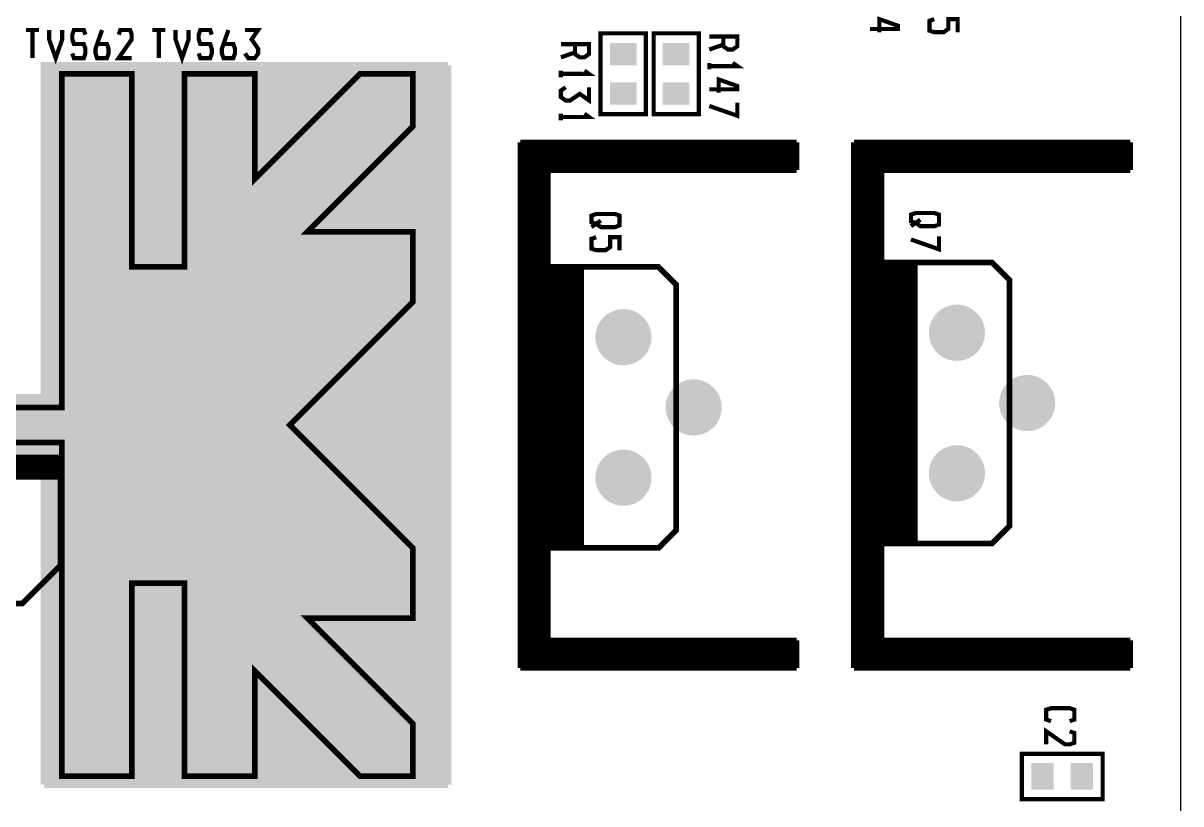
# Model space of a CAD drawing. Extents: x -8 to 204, y 99 to 321.
# Drawn here: x 52.42 to 94.3, y 123.34 to 151.57 of the extents above; entities that cross this region are included whole.
import ezdxf

# ---------------------------------------------------------------- set-up
doc = ezdxf.new("R2010")
doc.units = 0
doc.header["$MEASUREMENT"] = 0
doc.layers.get('0').update_dxf_attribs({"linetype": 'CONTINUOUS'})
for name, color, linetype in [('22-301-0_DRD', 1, 'CONTINUOUS'), ('22-301-0_SMT', 8, 'CONTINUOUS'), ('22-301-0_SST', 255, 'CONTINUOUS')]:
    doc.layers.add(name, color=color, linetype=linetype)

# ---------------------------------------------------------------- blocks, each defined once
blk = doc.blocks.new('ROUND_2')
at = {"const_width": 1.016}
blk.add_lwpolyline([(-0.508, 0, 1), (0.508, 0, 1)], format="xyb", close=True, dxfattribs=at)
blk = doc.blocks.new('RECTANGLE_5')
blk.add_solid([(0.4064, 0.4826), (0.4064, -0.4826), (-0.4064, 0.4826), (-0.4064, -0.4826)])
blk = doc.blocks.new('RECTANGLE_6')
blk.add_solid([(0.4826, 0.4064), (0.4826, -0.4064), (-0.4826, 0.4064), (-0.4826, -0.4064)])

msp = doc.modelspace()

# ---------------------------------------------------------------- linework, layer by layer
at = {"layer": '22-301-0_DRD'}
msp.add_line((94.302, 111.811), (94.302, 232.811), dxfattribs=at)
at = {"layer": '22-301-0_SMT', "const_width": 0.254}
for points in [[(67.787, 150.035), (53.182, 150.035), (53.182, 138.052), (53.055, 138.036), (37.942, 138.036)], [(67.787, 149.969), (53.182, 149.969)], [(53.385, 150.035), (53.385, 124.036)], [(53.613, 150.035), (53.613, 124.036)], [(53.842, 150.035), (53.842, 124.036)], [(54.071, 150.035), (54.071, 124.036)], [(54.299, 150.035), (54.299, 124.036)], [(54.528, 150.035), (54.528, 124.036)], [(54.756, 150.035), (54.756, 124.036)], [(54.985, 150.035), (54.985, 124.036)], [(55.214, 150.035), (55.214, 124.036)], [(55.442, 150.035), (55.442, 124.036)], [(55.671, 150.035), (55.671, 124.036)], [(55.899, 150.035), (55.899, 124.036)], [(56.128, 150.035), (56.128, 124.036)], [(56.357, 150.035), (56.357, 124.036)], [(56.585, 150.035), (56.585, 124.036)], [(56.814, 150.035), (56.814, 124.036)], [(57.042, 150.035), (57.042, 124.036)], [(57.271, 150.035), (57.271, 124.036)], [(57.5, 150.035), (57.5, 124.036)], [(57.728, 150.035), (57.728, 124.036)], [(57.957, 150.035), (57.957, 124.036)], [(58.185, 150.035), (58.185, 124.036)], [(58.414, 150.035), (58.414, 124.036)], [(58.643, 150.035), (58.643, 124.036)], [(58.871, 150.035), (58.871, 124.036)], [(59.1, 150.035), (59.1, 124.036)], [(59.328, 150.035), (59.328, 124.036)], [(59.557, 150.035), (59.557, 124.036)], [(59.786, 150.035), (59.786, 124.036)], [(60.014, 150.035), (60.014, 124.036)], [(60.243, 150.035), (60.243, 124.036)], [(60.471, 150.035), (60.471, 124.036)], [(60.7, 150.035), (60.7, 124.036)], [(60.929, 150.035), (60.929, 124.036)], [(61.157, 150.035), (61.157, 124.036)], [(61.386, 150.035), (61.386, 124.036)], [(61.614, 150.035), (61.614, 124.036)], [(61.843, 150.035), (61.843, 124.036)], [(62.072, 150.035), (62.072, 124.036)], [(62.3, 150.035), (62.3, 124.036)], [(62.529, 150.035), (62.529, 124.036)], [(62.757, 150.035), (62.757, 124.036)], [(62.986, 150.035), (62.986, 124.036)], [(63.215, 150.035), (63.215, 124.036)], [(63.443, 150.035), (63.443, 124.036)], [(63.672, 150.035), (63.672, 124.036)], [(63.9, 150.035), (63.9, 124.036)], [(64.129, 150.035), (64.129, 124.036)], [(64.358, 150.035), (64.358, 124.036)], [(64.586, 150.035), (64.586, 124.036)], [(64.815, 150.035), (64.815, 124.036)], [(65.043, 150.035), (65.043, 124.036)], [(65.272, 150.035), (65.272, 124.036)], [(65.501, 150.035), (65.501, 124.036)], [(65.729, 150.035), (65.729, 124.036)], [(65.958, 150.035), (65.958, 124.036)], [(66.186, 150.035), (66.186, 124.036)], [(66.415, 150.035), (66.415, 124.036)], [(66.644, 150.035), (66.644, 124.036)], [(66.872, 150.035), (66.872, 124.036)], [(67.101, 150.035), (67.101, 124.036)], [(67.329, 150.035), (67.329, 124.036)], [(67.558, 150.035), (67.558, 124.036)], [(67.787, 150.035), (67.787, 124.036)], [(67.787, 149.741), (53.182, 149.741)], [(67.787, 149.512), (53.182, 149.512)], [(67.787, 149.283), (53.182, 149.283)], [(67.787, 149.055), (53.182, 149.055)], [(67.787, 148.826), (53.182, 148.826)], [(67.787, 148.598), (53.182, 148.598)], [(67.787, 148.369), (53.182, 148.369)], [(67.787, 148.14), (53.182, 148.14)], [(67.787, 147.912), (53.182, 147.912)], [(67.787, 147.683), (53.182, 147.683)], [(67.787, 147.455), (53.182, 147.455)], [(67.787, 147.226), (53.182, 147.226)], [(67.787, 146.997), (53.182, 146.997)], [(67.787, 146.769), (53.182, 146.769)], [(67.787, 146.54), (53.182, 146.54)], [(67.787, 146.312), (53.182, 146.312)], [(67.787, 146.083), (53.182, 146.083)], [(67.787, 145.854), (53.182, 145.854)], [(67.787, 145.626), (53.182, 145.626)], [(67.787, 145.397), (53.182, 145.397)], [(67.787, 145.169), (53.182, 145.169)], [(67.787, 144.94), (53.182, 144.94)], [(67.787, 144.711), (53.182, 144.711)], [(67.787, 144.483), (53.182, 144.483)], [(67.787, 144.254), (53.182, 144.254)], [(67.787, 144.026), (53.182, 144.026)], [(67.787, 143.797), (53.182, 143.797)], [(67.787, 143.568), (53.182, 143.568)], [(67.787, 143.34), (53.182, 143.34)], [(67.787, 143.111), (53.182, 143.111)], [(67.787, 142.883), (53.182, 142.883)], [(67.787, 142.654), (53.182, 142.654)], [(67.787, 142.425), (53.182, 142.425)], [(67.787, 142.197), (53.182, 142.197)], [(67.787, 141.968), (53.182, 141.968)], [(67.787, 141.74), (53.182, 141.74)], [(67.787, 141.511), (53.182, 141.511)], [(67.787, 141.282), (53.182, 141.282)], [(67.787, 141.054), (53.182, 141.054)], [(67.787, 140.825), (53.182, 140.825)], [(67.787, 140.597), (53.182, 140.597)], [(67.787, 140.368), (53.182, 140.368)], [(67.787, 140.139), (53.182, 140.139)], [(67.787, 139.911), (53.182, 139.911)], [(67.787, 139.682), (53.182, 139.682)], [(67.787, 139.454), (53.182, 139.454)], [(67.787, 139.225), (53.182, 139.225)], [(67.787, 138.996), (53.182, 138.996)], [(67.787, 138.768), (53.182, 138.768)], [(67.787, 138.539), (53.182, 138.539)], [(67.787, 138.311), (53.182, 138.311)], [(67.787, 138.082), (53.182, 138.082)], [(67.787, 137.853), (23.337, 137.853)], [(52.47, 138.036), (52.47, 136.035)], [(52.699, 138.036), (52.699, 136.035)], [(52.928, 138.036), (52.928, 136.035)], [(53.156, 138.049), (53.156, 136.035)], [(67.787, 137.625), (23.337, 137.625)], [(67.787, 137.396), (23.337, 137.396)], [(67.787, 137.168), (23.337, 137.168)], [(67.787, 136.939), (23.337, 136.939)], [(67.787, 136.71), (23.337, 136.71)], [(67.787, 136.482), (23.337, 136.482)], [(67.787, 136.253), (23.337, 136.253)], [(67.787, 136.025), (23.337, 136.025)], [(53.182, 136.035), (37.942, 136.035)], [(53.182, 136.035), (53.182, 124.036)], [(67.787, 135.796), (53.182, 135.796)], [(67.787, 135.567), (53.182, 135.567)], [(67.787, 135.339), (53.182, 135.339)], [(67.787, 135.11), (53.182, 135.11)], [(67.787, 134.882), (53.182, 134.882)], [(67.787, 134.653), (53.182, 134.653)], [(67.787, 134.424), (53.182, 134.424)], [(67.787, 134.196), (53.182, 134.196)], [(67.787, 133.967), (53.182, 133.967)], [(67.787, 133.739), (53.182, 133.739)], [(67.787, 133.51), (53.182, 133.51)], [(67.787, 133.281), (53.182, 133.281)], [(67.787, 133.053), (53.182, 133.053)], [(67.787, 132.824), (53.182, 132.824)], [(67.787, 132.596), (53.182, 132.596)], [(67.787, 132.367), (53.182, 132.367)], [(67.787, 132.138), (53.182, 132.138)], [(67.787, 131.91), (53.182, 131.91)], [(67.787, 131.681), (53.182, 131.681)], [(67.787, 131.453), (53.182, 131.453)], [(67.787, 131.224), (53.182, 131.224)], [(67.787, 130.995), (53.182, 130.995)], [(67.787, 130.767), (53.182, 130.767)], [(67.787, 130.538), (53.182, 130.538)], [(67.787, 130.31), (53.182, 130.31)], [(67.787, 130.081), (53.182, 130.081)], [(67.787, 129.852), (53.182, 129.852)], [(67.787, 129.624), (53.182, 129.624)], [(67.787, 129.395), (53.182, 129.395)], [(67.787, 129.167), (53.182, 129.167)], [(67.787, 128.938), (53.182, 128.938)], [(67.787, 128.709), (53.182, 128.709)], [(67.787, 128.481), (53.182, 128.481)], [(67.787, 128.252), (53.182, 128.252)], [(67.787, 128.024), (53.182, 128.024)], [(67.787, 127.795), (53.182, 127.795)], [(67.787, 127.566), (53.182, 127.566)], [(67.787, 127.338), (53.182, 127.338)], [(67.787, 127.109), (53.182, 127.109)], [(67.787, 126.881), (53.182, 126.881)], [(67.787, 126.652), (53.182, 126.652)], [(67.787, 126.423), (53.182, 126.423)], [(67.787, 126.195), (53.182, 126.195)], [(67.787, 125.966), (53.182, 125.966)], [(67.787, 125.738), (53.182, 125.738)], [(67.787, 125.509), (53.182, 125.509)], [(67.787, 125.28), (53.182, 125.28)], [(67.787, 125.052), (53.182, 125.052)], [(67.787, 124.823), (53.182, 124.823)], [(67.787, 124.595), (53.182, 124.595)], [(67.787, 124.366), (53.182, 124.366)], [(67.787, 124.137), (53.182, 124.137)], [(67.787, 124.036), (53.182, 124.036)]]:
    msp.add_lwpolyline(points, dxfattribs=at)
at = {"layer": '22-301-0_SST'}
for points, const_width in [([(83.392, 151.237), (83.392, 151.712), (84.068, 151.473), (84.068, 151.356), (83.052, 151.356)], 0.152), ([(85.381, 151.712), (85.211, 151.651), (85.211, 151.295), (85.381, 151.237), (85.719, 151.237), (85.889, 151.356), (85.889, 151.712), (86.227, 151.712), (86.227, 151.237)], 0.152), ([(52.996, 151.318), (52.524, 151.318)], 0.152), ([(52.76, 150.302), (52.76, 151.318)], 0.152), ([(53.834, 151.318), (53.834, 150.98), (53.598, 150.302), (53.362, 150.98), (53.362, 151.318)], 0.152), ([(54.673, 151.15), (54.614, 151.318), (54.259, 151.318), (54.2, 151.15), (54.2, 150.98), (54.259, 150.81), (54.614, 150.81), (54.673, 150.642), (54.673, 150.472), (54.614, 150.302), (54.259, 150.302), (54.2, 150.472)], 0.152), ([(55.097, 150.81), (55.452, 150.81), (55.511, 150.642), (55.511, 150.472), (55.452, 150.302), (55.097, 150.302), (55.038, 150.472), (55.038, 150.642), (55.275, 151.318)], 0.152), ([(56.349, 150.302), (55.877, 150.302), (56.349, 150.98), (56.349, 151.15), (56.291, 151.318), (55.935, 151.318), (55.877, 151.15)], 0.152), ([(57.568, 151.318), (57.096, 151.318)], 0.152), ([(57.332, 150.302), (57.332, 151.318)], 0.152), ([(58.406, 151.318), (58.406, 150.98), (58.17, 150.302), (57.934, 150.98), (57.934, 151.318)], 0.152), ([(59.245, 151.15), (59.186, 151.318), (58.831, 151.318), (58.772, 151.15), (58.772, 150.98), (58.831, 150.81), (59.186, 150.81), (59.245, 150.642), (59.245, 150.472), (59.186, 150.302), (58.831, 150.302), (58.772, 150.472)], 0.152), ([(59.669, 150.81), (60.024, 150.81), (60.083, 150.642), (60.083, 150.472), (60.024, 150.302), (59.669, 150.302), (59.61, 150.472), (59.61, 150.642), (59.847, 151.318)], 0.152), ([(60.449, 150.472), (60.565, 150.302), (60.804, 150.302), (60.921, 150.472), (60.921, 150.642), (60.685, 150.98), (60.921, 151.318), (60.449, 151.318)], 0.152), ([(73.311, 151.196), (73.311, 148.275), (74.949, 148.275), (74.949, 151.196), (73.311, 151.196)], 0.152), ([(76.867, 148.275), (76.867, 151.196), (75.229, 151.196), (75.229, 148.275), (76.867, 148.275)], 0.152), ([(72.384, 150.805), (72.384, 150.449), (72.554, 150.33), (72.724, 150.33), (72.892, 150.449), (72.892, 150.805), (71.876, 150.805)], 0.152), ([(77.751, 151.087), (77.751, 150.731), (77.919, 150.612), (78.089, 150.612), (78.259, 150.731), (78.259, 151.087), (77.243, 151.087)], 0.152), ([(77.751, 150.79), (77.243, 150.612)], 0.152), ([(72.384, 150.508), (71.876, 150.33)], 0.152), ([(77.243, 149.893), (77.243, 150.129)], 0.152), ([(77.243, 150.012), (78.259, 150.012), (78.089, 150.129)], 0.152), ([(37.307, 136.401), (53.817, 136.401), (53.817, 124.336), (56.357, 124.336), (56.357, 131.321), (58.262, 131.321), (58.262, 124.336), (60.802, 124.336), (60.802, 128.146), (64.612, 124.336), (66.517, 124.336), (66.517, 126.241), (62.707, 130.051), (66.517, 130.051), (66.517, 132.591), (62.072, 137.036), (66.517, 141.481), (66.517, 144.021), (62.707, 144.021), (66.517, 147.831), (66.517, 149.736), (64.612, 149.736), (60.802, 145.926), (60.802, 149.736), (58.262, 149.736), (58.262, 142.751), (56.357, 142.751), (56.357, 149.736), (53.817, 149.736), (53.817, 137.671), (37.307, 137.671)], 0.203), ([(71.876, 149.611), (71.876, 149.847)], 0.152), ([(71.876, 149.73), (72.892, 149.73), (72.724, 149.847)], 0.152), ([(77.581, 149.055), (77.581, 149.53), (78.259, 149.291), (78.259, 149.174), (77.243, 149.174)], 0.152), ([(72.046, 149.248), (71.876, 149.128), (71.876, 148.892), (72.046, 148.773), (72.216, 148.773), (72.554, 149.009), (72.892, 148.773), (72.892, 149.248)], 0.152), ([(77.243, 148.572), (78.259, 148.217), (78.259, 148.692)], 0.152), ([(71.876, 148.054), (71.876, 148.29)], 0.152), ([(71.876, 148.171), (72.892, 148.171), (72.724, 148.29)], 0.152), ([(70.408, 147.251), (70.408, 128.252)], 0.201), ([(80.405, 147.251), (70.408, 147.251)], 0.201), ([(80.405, 147.119), (70.408, 147.119)], 0.201), ([(80.405, 146.939), (70.408, 146.939)], 0.201), ([(70.576, 147.251), (70.576, 128.252)], 0.201), ([(70.756, 147.251), (70.756, 128.252)], 0.201), ([(70.934, 147.251), (70.934, 128.252)], 0.201), ([(71.114, 147.251), (71.114, 128.252)], 0.201), ([(71.294, 147.251), (71.294, 128.252)], 0.201), ([(71.475, 147.251), (71.475, 146.251)], 0.201), ([(71.655, 147.251), (71.655, 146.251)], 0.201), ([(71.833, 147.251), (71.833, 146.251)], 0.201), ([(72.013, 147.251), (72.013, 146.251)], 0.201), ([(72.194, 147.251), (72.194, 146.251)], 0.201), ([(72.374, 147.251), (72.374, 146.251)], 0.201), ([(72.554, 147.251), (72.554, 146.251)], 0.201), ([(72.732, 147.251), (72.732, 146.251)], 0.201), ([(72.912, 147.251), (72.912, 146.251)], 0.201), ([(73.093, 147.251), (73.093, 146.251)], 0.201), ([(73.273, 147.251), (73.273, 146.251)], 0.201), ([(73.453, 147.251), (73.453, 146.251)], 0.201), ([(73.631, 147.251), (73.631, 146.251)], 0.201), ([(73.812, 147.251), (73.812, 146.251)], 0.201), ([(73.992, 147.251), (73.992, 146.251)], 0.201), ([(74.172, 147.251), (74.172, 146.251)], 0.201), ([(74.35, 147.251), (74.35, 146.251)], 0.201), ([(74.53, 147.251), (74.53, 146.251)], 0.201), ([(74.711, 147.251), (74.711, 146.251)], 0.201), ([(74.891, 147.251), (74.891, 146.251)], 0.201), ([(75.071, 147.251), (75.071, 146.251)], 0.201), ([(75.249, 147.251), (75.249, 146.251)], 0.201), ([(75.43, 147.251), (75.43, 146.251)], 0.201), ([(75.61, 147.251), (75.61, 146.251)], 0.201), ([(75.79, 147.251), (75.79, 146.251)], 0.201), ([(75.971, 147.251), (75.971, 146.251)], 0.201), ([(76.148, 147.251), (76.148, 146.251)], 0.201), ([(76.329, 147.251), (76.329, 146.251)], 0.201), ([(76.509, 147.251), (76.509, 146.251)], 0.201), ([(76.689, 147.251), (76.689, 146.251)], 0.201), ([(76.87, 147.251), (76.87, 146.251)], 0.201), ([(77.048, 147.251), (77.048, 146.251)], 0.201), ([(77.228, 147.251), (77.228, 146.251)], 0.201), ([(77.408, 147.251), (77.408, 146.251)], 0.201), ([(77.589, 147.251), (77.589, 146.251)], 0.201), ([(77.769, 147.251), (77.769, 146.251)], 0.201), ([(77.947, 147.251), (77.947, 146.251)], 0.201), ([(78.127, 147.251), (78.127, 146.251)], 0.201), ([(78.307, 147.251), (78.307, 146.251)], 0.201), ([(78.488, 147.251), (78.488, 146.251)], 0.201), ([(78.666, 147.251), (78.666, 146.251)], 0.201), ([(78.846, 147.251), (78.846, 146.251)], 0.201), ([(79.026, 147.251), (79.026, 146.251)], 0.201), ([(79.207, 147.251), (79.207, 146.251)], 0.201), ([(79.387, 147.251), (79.387, 146.251)], 0.201), ([(79.565, 147.251), (79.565, 146.251)], 0.201), ([(79.745, 147.251), (79.745, 146.251)], 0.201), ([(79.925, 147.251), (79.925, 146.251)], 0.201), ([(80.106, 147.251), (80.106, 146.251)], 0.201), ([(80.286, 147.251), (80.286, 146.251)], 0.201), ([(80.405, 147.251), (80.405, 146.251)], 0.201), ([(82.473, 147.251), (82.473, 128.252)], 0.201), ([(92.47, 147.251), (82.473, 147.251)], 0.201), ([(92.47, 147.119), (82.473, 147.119)], 0.201), ([(92.47, 146.939), (82.473, 146.939)], 0.201), ([(82.641, 147.251), (82.641, 128.252)], 0.201), ([(82.821, 147.251), (82.821, 128.252)], 0.201), ([(82.999, 147.251), (82.999, 128.252)], 0.201), ([(83.179, 147.251), (83.179, 128.252)], 0.201), ([(83.359, 147.251), (83.359, 128.252)], 0.201), ([(83.54, 147.251), (83.54, 146.251)], 0.201), ([(83.72, 147.251), (83.72, 146.251)], 0.201), ([(83.898, 147.251), (83.898, 146.251)], 0.201), ([(84.078, 147.251), (84.078, 146.251)], 0.201), ([(84.259, 147.251), (84.259, 146.251)], 0.201), ([(84.439, 147.251), (84.439, 146.251)], 0.201), ([(84.619, 147.251), (84.619, 146.251)], 0.201), ([(84.797, 147.251), (84.797, 146.251)], 0.201), ([(84.977, 147.251), (84.977, 146.251)], 0.201), ([(85.158, 147.251), (85.158, 146.251)], 0.201), ([(85.338, 147.251), (85.338, 146.251)], 0.201), ([(85.518, 147.251), (85.518, 146.251)], 0.201), ([(85.696, 147.251), (85.696, 146.251)], 0.201), ([(85.877, 147.251), (85.877, 146.251)], 0.201), ([(86.057, 147.251), (86.057, 146.251)], 0.201), ([(86.237, 147.251), (86.237, 146.251)], 0.201), ([(86.415, 147.251), (86.415, 146.251)], 0.201), ([(86.595, 147.251), (86.595, 146.251)], 0.201), ([(86.776, 147.251), (86.776, 146.251)], 0.201), ([(86.956, 147.251), (86.956, 146.251)], 0.201), ([(87.136, 147.251), (87.136, 146.251)], 0.201), ([(87.314, 147.251), (87.314, 146.251)], 0.201), ([(87.495, 147.251), (87.495, 146.251)], 0.201), ([(87.675, 147.251), (87.675, 146.251)], 0.201), ([(87.855, 147.251), (87.855, 146.251)], 0.201), ([(88.036, 147.251), (88.036, 146.251)], 0.201), ([(88.213, 147.251), (88.213, 146.251)], 0.201), ([(88.394, 147.251), (88.394, 146.251)], 0.201), ([(88.574, 147.251), (88.574, 146.251)], 0.201), ([(88.754, 147.251), (88.754, 146.251)], 0.201), ([(88.935, 147.251), (88.935, 146.251)], 0.201), ([(89.113, 147.251), (89.113, 146.251)], 0.201), ([(89.293, 147.251), (89.293, 146.251)], 0.201), ([(89.473, 147.251), (89.473, 146.251)], 0.201), ([(89.654, 147.251), (89.654, 146.251)], 0.201), ([(89.834, 147.251), (89.834, 146.251)], 0.201), ([(90.012, 147.251), (90.012, 146.251)], 0.201), ([(90.192, 147.251), (90.192, 146.251)], 0.201), ([(90.372, 147.251), (90.372, 146.251)], 0.201), ([(90.553, 147.251), (90.553, 146.251)], 0.201), ([(90.731, 147.251), (90.731, 146.251)], 0.201), ([(90.911, 147.251), (90.911, 146.251)], 0.201), ([(91.091, 147.251), (91.091, 146.251)], 0.201), ([(91.272, 147.251), (91.272, 146.251)], 0.201), ([(91.452, 147.251), (91.452, 146.251)], 0.201), ([(91.63, 147.251), (91.63, 146.251)], 0.201), ([(91.81, 147.251), (91.81, 146.251)], 0.201), ([(91.99, 147.251), (91.99, 146.251)], 0.201), ([(92.171, 147.251), (92.171, 146.251)], 0.201), ([(92.351, 147.251), (92.351, 146.251)], 0.201), ([(92.47, 147.251), (92.47, 146.251)], 0.201), ([(80.405, 146.761), (70.408, 146.761)], 0.201), ([(80.405, 146.581), (70.408, 146.581)], 0.201), ([(92.47, 146.761), (82.473, 146.761)], 0.201), ([(92.47, 146.581), (82.473, 146.581)], 0.201), ([(80.405, 146.4), (70.408, 146.4)], 0.201), ([(71.406, 146.22), (70.408, 146.22)], 0.201), ([(71.406, 146.251), (71.406, 129.25)], 0.201), ([(80.405, 146.251), (71.406, 146.251)], 0.201), ([(92.47, 146.4), (82.473, 146.4)], 0.201), ([(83.471, 146.22), (82.473, 146.22)], 0.201), ([(83.471, 146.251), (83.471, 129.25)], 0.201), ([(92.47, 146.251), (83.471, 146.251)], 0.201), ([(71.406, 146.04), (70.408, 146.04)], 0.201), ([(71.406, 145.862), (70.408, 145.862)], 0.201), ([(71.406, 145.682), (70.408, 145.682)], 0.201), ([(83.471, 146.04), (82.473, 146.04)], 0.201), ([(83.471, 145.862), (82.473, 145.862)], 0.201), ([(83.471, 145.682), (82.473, 145.682)], 0.201), ([(71.406, 145.501), (70.408, 145.501)], 0.201), ([(71.406, 145.321), (70.408, 145.321)], 0.201), ([(83.471, 145.501), (82.473, 145.501)], 0.201), ([(83.471, 145.321), (82.473, 145.321)], 0.201), ([(71.406, 145.141), (70.408, 145.141)], 0.201), ([(71.406, 144.963), (70.408, 144.963)], 0.201), ([(83.471, 145.141), (82.473, 145.141)], 0.201), ([(83.471, 144.963), (82.473, 144.963)], 0.201), ([(71.406, 144.783), (70.408, 144.783)], 0.201), ([(71.406, 144.602), (70.408, 144.602)], 0.201), ([(71.406, 144.422), (70.408, 144.422)], 0.201), ([(73.151, 144.666), (72.981, 144.607), (72.981, 144.371), (73.151, 144.31), (73.321, 144.193), (73.829, 144.193), (73.997, 144.252), (73.997, 144.607), (73.829, 144.666), (73.151, 144.666)], 0.152), ([(73.321, 144.429), (72.981, 144.193)], 0.152), ([(83.471, 144.783), (82.473, 144.783)], 0.201), ([(83.471, 144.602), (82.473, 144.602)], 0.201), ([(83.471, 144.422), (82.473, 144.422)], 0.201), ([(84.708, 144.701), (84.538, 144.64), (84.538, 144.404), (84.708, 144.346), (84.878, 144.226), (85.386, 144.226), (85.554, 144.285), (85.554, 144.64), (85.386, 144.701), (84.708, 144.701)], 0.152), ([(84.878, 144.462), (84.538, 144.226)], 0.152), ([(71.406, 144.244), (70.408, 144.244)], 0.201), ([(71.406, 144.064), (70.408, 144.064)], 0.201), ([(83.471, 144.244), (82.473, 144.244)], 0.201), ([(83.471, 144.064), (82.473, 144.064)], 0.201), ([(71.406, 143.883), (70.408, 143.883)], 0.201), ([(71.406, 143.703), (70.408, 143.703)], 0.201), ([(73.151, 143.827), (72.981, 143.769), (72.981, 143.413), (73.151, 143.355), (73.489, 143.355), (73.659, 143.472), (73.659, 143.827), (73.997, 143.827), (73.997, 143.355)], 0.152), ([(83.471, 143.883), (82.473, 143.883)], 0.201), ([(83.471, 143.703), (82.473, 143.703)], 0.201), ([(84.538, 143.744), (85.554, 143.388), (85.554, 143.863)], 0.152), ([(71.406, 143.523), (70.408, 143.523)], 0.201), ([(71.406, 143.345), (70.408, 143.345)], 0.201), ([(71.406, 143.165), (70.408, 143.165)], 0.201), ([(83.471, 143.523), (82.473, 143.523)], 0.201), ([(83.471, 143.345), (82.473, 143.345)], 0.201), ([(83.471, 143.165), (82.473, 143.165)], 0.201), ([(71.406, 142.984), (70.408, 142.984)], 0.201), ([(71.406, 142.804), (70.408, 142.804)], 0.201), ([(71.597, 142.751), (75.407, 142.751), (76.042, 142.116), (76.042, 133.226), (75.407, 132.591), (71.597, 132.591), (71.597, 142.751)], 0.203), ([(72.613, 142.751), (71.597, 142.751), (71.597, 132.591)], 0.203), ([(71.79, 142.751), (71.79, 132.591)], 0.203), ([(71.973, 142.751), (71.973, 132.591)], 0.203), ([(72.155, 142.751), (72.155, 132.591)], 0.203), ([(72.338, 142.751), (72.338, 132.591)], 0.203), ([(72.521, 142.751), (72.521, 132.591)], 0.203), ([(72.613, 142.751), (72.613, 132.591)], 0.203), ([(72.613, 142.751), (72.613, 132.591)], 0.203), ([(83.471, 142.984), (82.473, 142.984)], 0.201), ([(83.471, 142.804), (82.473, 142.804)], 0.201), ([(83.662, 142.911), (87.472, 142.911), (88.107, 142.276), (88.107, 133.386), (87.472, 132.751), (83.662, 132.751), (83.662, 142.911)], 0.203), ([(84.678, 142.911), (83.662, 142.911), (83.662, 132.751)], 0.203), ([(84.678, 142.819), (83.662, 142.819)], 0.203), ([(83.855, 142.911), (83.855, 132.751)], 0.203), ([(84.038, 142.911), (84.038, 132.751)], 0.203), ([(84.22, 142.911), (84.22, 132.751)], 0.203), ([(84.403, 142.911), (84.403, 132.751)], 0.203), ([(84.586, 142.911), (84.586, 132.751)], 0.203), ([(84.678, 142.911), (84.678, 132.751)], 0.203), ([(84.678, 142.911), (84.678, 132.751)], 0.203), ([(71.406, 142.624), (70.408, 142.624)], 0.201), ([(71.406, 142.446), (70.408, 142.446)], 0.201), ([(72.613, 142.659), (71.597, 142.659)], 0.203), ([(72.613, 142.476), (71.597, 142.476)], 0.203), ([(72.613, 142.293), (71.597, 142.293)], 0.203), ([(83.471, 142.624), (82.473, 142.624)], 0.201), ([(83.471, 142.446), (82.473, 142.446)], 0.201), ([(84.678, 142.636), (83.662, 142.636)], 0.203), ([(84.678, 142.453), (83.662, 142.453)], 0.203), ([(71.406, 142.265), (70.408, 142.265)], 0.201), ([(71.406, 142.085), (70.408, 142.085)], 0.201), ([(71.406, 141.905), (70.408, 141.905)], 0.201), ([(72.613, 142.11), (71.597, 142.11)], 0.203), ([(72.613, 141.928), (71.597, 141.928)], 0.203), ([(83.471, 142.265), (82.473, 142.265)], 0.201), ([(83.471, 142.085), (82.473, 142.085)], 0.201), ([(83.471, 141.905), (82.473, 141.905)], 0.201), ([(84.678, 142.27), (83.662, 142.27)], 0.203), ([(84.678, 142.088), (83.662, 142.088)], 0.203), ([(84.678, 141.905), (83.662, 141.905)], 0.203), ([(71.406, 141.724), (70.408, 141.724)], 0.201), ([(71.406, 141.547), (70.408, 141.547)], 0.201), ([(72.613, 141.745), (71.597, 141.745)], 0.203), ([(72.613, 141.562), (71.597, 141.562)], 0.203), ([(83.471, 141.724), (82.473, 141.724)], 0.201), ([(83.471, 141.547), (82.473, 141.547)], 0.201), ([(84.678, 141.722), (83.662, 141.722)], 0.203), ([(84.678, 141.539), (83.662, 141.539)], 0.203), ([(71.406, 141.366), (70.408, 141.366)], 0.201), ([(71.406, 141.186), (70.408, 141.186)], 0.201), ([(72.613, 141.379), (71.597, 141.379)], 0.203), ([(72.613, 141.196), (71.597, 141.196)], 0.203), ([(83.471, 141.366), (82.473, 141.366)], 0.201), ([(83.471, 141.186), (82.473, 141.186)], 0.201), ([(84.678, 141.356), (83.662, 141.356)], 0.203), ([(84.678, 141.173), (83.662, 141.173)], 0.203), ([(71.406, 141.006), (70.408, 141.006)], 0.201), ([(71.406, 140.825), (70.408, 140.825)], 0.201), ([(71.406, 140.647), (70.408, 140.647)], 0.201), ([(72.613, 141.013), (71.597, 141.013)], 0.203), ([(72.613, 140.83), (71.597, 140.83)], 0.203), ([(72.613, 140.647), (71.597, 140.647)], 0.203), ([(83.471, 141.006), (82.473, 141.006)], 0.201), ([(83.471, 140.825), (82.473, 140.825)], 0.201), ([(83.471, 140.647), (82.473, 140.647)], 0.201), ([(84.678, 140.99), (83.662, 140.99)], 0.203), ([(84.678, 140.807), (83.662, 140.807)], 0.203), ([(84.678, 140.625), (83.662, 140.625)], 0.203), ([(71.406, 140.467), (70.408, 140.467)], 0.201), ([(71.406, 140.287), (70.408, 140.287)], 0.201), ([(72.613, 140.465), (71.597, 140.465)], 0.203), ([(72.613, 140.282), (71.597, 140.282)], 0.203), ([(83.471, 140.467), (82.473, 140.467)], 0.201), ([(83.471, 140.287), (82.473, 140.287)], 0.201), ([(84.678, 140.442), (83.662, 140.442)], 0.203), ([(84.678, 140.259), (83.662, 140.259)], 0.203), ([(71.406, 140.106), (70.408, 140.106)], 0.201), ([(71.406, 139.929), (70.408, 139.929)], 0.201), ([(72.613, 140.099), (71.597, 140.099)], 0.203), ([(72.613, 139.916), (71.597, 139.916)], 0.203), ([(83.471, 140.106), (82.473, 140.106)], 0.201), ([(83.471, 139.929), (82.473, 139.929)], 0.201), ([(84.678, 140.076), (83.662, 140.076)], 0.203), ([(84.678, 139.893), (83.662, 139.893)], 0.203), ([(71.406, 139.748), (70.408, 139.748)], 0.201), ([(71.406, 139.568), (70.408, 139.568)], 0.201), ([(71.406, 139.388), (70.408, 139.388)], 0.201), ([(72.613, 139.733), (71.597, 139.733)], 0.203), ([(72.613, 139.55), (71.597, 139.55)], 0.203), ([(72.613, 139.367), (71.597, 139.367)], 0.203), ([(83.471, 139.748), (82.473, 139.748)], 0.201), ([(83.471, 139.568), (82.473, 139.568)], 0.201), ([(83.471, 139.388), (82.473, 139.388)], 0.201), ([(84.678, 139.71), (83.662, 139.71)], 0.203), ([(84.678, 139.527), (83.662, 139.527)], 0.203), ([(71.406, 139.207), (70.408, 139.207)], 0.201), ([(71.406, 139.029), (70.408, 139.029)], 0.201), ([(72.613, 139.184), (71.597, 139.184)], 0.203), ([(72.613, 139.001), (71.597, 139.001)], 0.203), ([(83.471, 139.207), (82.473, 139.207)], 0.201), ([(83.471, 139.029), (82.473, 139.029)], 0.201), ([(84.678, 139.344), (83.662, 139.344)], 0.203), ([(84.678, 139.161), (83.662, 139.161)], 0.203), ([(84.678, 138.979), (83.662, 138.979)], 0.203), ([(71.406, 138.849), (70.408, 138.849)], 0.201), ([(71.406, 138.669), (70.408, 138.669)], 0.201), ([(72.613, 138.819), (71.597, 138.819)], 0.203), ([(72.613, 138.636), (71.597, 138.636)], 0.203), ([(83.471, 138.849), (82.473, 138.849)], 0.201), ([(83.471, 138.669), (82.473, 138.669)], 0.201), ([(84.678, 138.796), (83.662, 138.796)], 0.203), ([(84.678, 138.613), (83.662, 138.613)], 0.203), ([(71.406, 138.488), (70.408, 138.488)], 0.201), ([(71.406, 138.308), (70.408, 138.308)], 0.201), ([(71.406, 138.13), (70.408, 138.13)], 0.201), ([(72.613, 138.453), (71.597, 138.453)], 0.203), ([(72.613, 138.27), (71.597, 138.27)], 0.203), ([(83.471, 138.488), (82.473, 138.488)], 0.201), ([(83.471, 138.308), (82.473, 138.308)], 0.201), ([(83.471, 138.13), (82.473, 138.13)], 0.201), ([(84.678, 138.43), (83.662, 138.43)], 0.203), ([(84.678, 138.247), (83.662, 138.247)], 0.203), ([(71.406, 137.95), (70.408, 137.95)], 0.201), ([(71.406, 137.77), (70.408, 137.77)], 0.201), ([(72.613, 138.087), (71.597, 138.087)], 0.203), ([(72.613, 137.904), (71.597, 137.904)], 0.203), ([(72.613, 137.721), (71.597, 137.721)], 0.203), ([(83.471, 137.95), (82.473, 137.95)], 0.201), ([(83.471, 137.77), (82.473, 137.77)], 0.201), ([(84.678, 138.064), (83.662, 138.064)], 0.203), ([(84.678, 137.881), (83.662, 137.881)], 0.203), ([(84.678, 137.698), (83.662, 137.698)], 0.203), ([(71.406, 137.589), (70.408, 137.589)], 0.201), ([(71.406, 137.409), (70.408, 137.409)], 0.201), ([(72.613, 137.538), (71.597, 137.538)], 0.203), ([(72.613, 137.356), (71.597, 137.356)], 0.203), ([(83.471, 137.589), (82.473, 137.589)], 0.201), ([(83.471, 137.409), (82.473, 137.409)], 0.201), ([(84.678, 137.516), (83.662, 137.516)], 0.203), ([(84.678, 137.333), (83.662, 137.333)], 0.203), ([(71.406, 137.231), (70.408, 137.231)], 0.201), ([(71.406, 137.051), (70.408, 137.051)], 0.201), ([(71.406, 136.87), (70.408, 136.87)], 0.201), ([(72.613, 137.173), (71.597, 137.173)], 0.203), ([(72.613, 136.99), (71.597, 136.99)], 0.203), ([(83.471, 137.231), (82.473, 137.231)], 0.201), ([(83.471, 137.051), (82.473, 137.051)], 0.201), ([(83.471, 136.87), (82.473, 136.87)], 0.201), ([(84.678, 137.15), (83.662, 137.15)], 0.203), ([(84.678, 136.967), (83.662, 136.967)], 0.203), ([(71.406, 136.69), (70.408, 136.69)], 0.201), ([(71.406, 136.51), (70.408, 136.51)], 0.201), ([(72.613, 136.807), (71.597, 136.807)], 0.203), ([(72.613, 136.624), (71.597, 136.624)], 0.203), ([(72.613, 136.441), (71.597, 136.441)], 0.203), ([(83.471, 136.69), (82.473, 136.69)], 0.201), ([(83.471, 136.51), (82.473, 136.51)], 0.201), ([(84.678, 136.784), (83.662, 136.784)], 0.203), ([(84.678, 136.601), (83.662, 136.601)], 0.203), ([(71.406, 136.332), (70.408, 136.332)], 0.201), ([(71.406, 136.152), (70.408, 136.152)], 0.201), ([(72.613, 136.258), (71.597, 136.258)], 0.203), ([(72.613, 136.075), (71.597, 136.075)], 0.203), ([(83.471, 136.332), (82.473, 136.332)], 0.201), ([(83.471, 136.152), (82.473, 136.152)], 0.201), ([(84.678, 136.418), (83.662, 136.418)], 0.203), ([(84.678, 136.235), (83.662, 136.235)], 0.203), ([(84.678, 136.053), (83.662, 136.053)], 0.203), ([(52.674, 135.867), (53.766, 135.867), (53.766, 131.956), (52.394, 130.584), (38.729, 130.584), (37.357, 131.956), (37.357, 135.867), (52.674, 135.867)], 0.203), ([(53.766, 135.867), (53.766, 135.156), (37.357, 135.156)], 0.203), ([(53.74, 135.867), (37.357, 135.842)], 0.203), ([(53.766, 135.715), (37.357, 135.715)], 0.203), ([(52.364, 135.865), (52.364, 135.156)], 0.203), ([(52.547, 135.865), (52.547, 135.156)], 0.203), ([(52.73, 135.865), (52.73, 135.156)], 0.203), ([(52.912, 135.865), (52.912, 135.156)], 0.203), ([(53.095, 135.865), (53.095, 135.156)], 0.203), ([(53.278, 135.867), (53.278, 135.156)], 0.203), ([(53.461, 135.867), (53.461, 135.156)], 0.203), ([(53.644, 135.867), (53.644, 135.156)], 0.203), ([(53.766, 135.867), (53.74, 135.867)], 0.203), ([(71.406, 135.971), (70.408, 135.971)], 0.201), ([(71.406, 135.791), (70.408, 135.791)], 0.201), ([(71.406, 135.613), (70.408, 135.613)], 0.201), ([(72.613, 135.893), (71.597, 135.893)], 0.203), ([(72.613, 135.71), (71.597, 135.71)], 0.203), ([(83.471, 135.971), (82.473, 135.971)], 0.201), ([(83.471, 135.791), (82.473, 135.791)], 0.201), ([(83.471, 135.613), (82.473, 135.613)], 0.201), ([(84.678, 135.87), (83.662, 135.87)], 0.203), ([(84.678, 135.687), (83.662, 135.687)], 0.203), ([(53.766, 135.532), (37.357, 135.532)], 0.203), ([(53.766, 135.349), (37.357, 135.349)], 0.203), ([(71.406, 135.433), (70.408, 135.433)], 0.201), ([(71.406, 135.252), (70.408, 135.252)], 0.201), ([(72.613, 135.527), (71.597, 135.527)], 0.203), ([(72.613, 135.344), (71.597, 135.344)], 0.203), ([(83.471, 135.433), (82.473, 135.433)], 0.201), ([(83.471, 135.252), (82.473, 135.252)], 0.201), ([(84.678, 135.504), (83.662, 135.504)], 0.203), ([(84.678, 135.321), (83.662, 135.321)], 0.203), ([(71.406, 135.072), (70.408, 135.072)], 0.201), ([(71.406, 134.892), (70.408, 134.892)], 0.201), ([(72.613, 135.161), (71.597, 135.161)], 0.203), ([(72.613, 134.978), (71.597, 134.978)], 0.203), ([(72.613, 134.795), (71.597, 134.795)], 0.203), ([(83.471, 135.072), (82.473, 135.072)], 0.201), ([(83.471, 134.892), (82.473, 134.892)], 0.201), ([(84.678, 135.138), (83.662, 135.138)], 0.203), ([(84.678, 134.955), (83.662, 134.955)], 0.203), ([(84.678, 134.772), (83.662, 134.772)], 0.203), ([(71.406, 134.714), (70.408, 134.714)], 0.201), ([(71.406, 134.534), (70.408, 134.534)], 0.201), ([(71.406, 134.353), (70.408, 134.353)], 0.201), ([(72.613, 134.612), (71.597, 134.612)], 0.203), ([(72.613, 134.429), (71.597, 134.429)], 0.203), ([(83.471, 134.714), (82.473, 134.714)], 0.201), ([(83.471, 134.534), (82.473, 134.534)], 0.201), ([(83.471, 134.353), (82.473, 134.353)], 0.201), ([(84.678, 134.589), (83.662, 134.589)], 0.203), ([(84.678, 134.407), (83.662, 134.407)], 0.203), ([(71.406, 134.173), (70.408, 134.173)], 0.201), ([(71.406, 133.993), (70.408, 133.993)], 0.201), ([(72.613, 134.247), (71.597, 134.247)], 0.203), ([(72.613, 134.064), (71.597, 134.064)], 0.203), ([(83.471, 134.173), (82.473, 134.173)], 0.201), ([(83.471, 133.993), (82.473, 133.993)], 0.201), ([(84.678, 134.224), (83.662, 134.224)], 0.203), ([(84.678, 134.041), (83.662, 134.041)], 0.203), ([(71.406, 133.815), (70.408, 133.815)], 0.201), ([(71.406, 133.634), (70.408, 133.634)], 0.201), ([(72.613, 133.881), (71.597, 133.881)], 0.203), ([(72.613, 133.698), (71.597, 133.698)], 0.203), ([(72.613, 133.515), (71.597, 133.515)], 0.203), ([(83.471, 133.815), (82.473, 133.815)], 0.201), ([(83.471, 133.634), (82.473, 133.634)], 0.201), ([(84.678, 133.858), (83.662, 133.858)], 0.203), ([(84.678, 133.675), (83.662, 133.675)], 0.203), ([(71.406, 133.454), (70.408, 133.454)], 0.201), ([(71.406, 133.274), (70.408, 133.274)], 0.201), ([(71.406, 133.093), (70.408, 133.093)], 0.201), ([(72.613, 133.332), (71.597, 133.332)], 0.203), ([(72.613, 133.149), (71.597, 133.149)], 0.203), ([(83.471, 133.454), (82.473, 133.454)], 0.201), ([(83.471, 133.274), (82.473, 133.274)], 0.201), ([(83.471, 133.093), (82.473, 133.093)], 0.201), ([(84.678, 133.492), (83.662, 133.492)], 0.203), ([(84.678, 133.309), (83.662, 133.309)], 0.203), ([(84.678, 133.126), (83.662, 133.126)], 0.203), ([(71.406, 132.916), (70.408, 132.916)], 0.201), ([(71.406, 132.735), (70.408, 132.735)], 0.201), ([(72.613, 132.966), (71.597, 132.966)], 0.203), ([(72.613, 132.784), (71.597, 132.784)], 0.203), ([(83.471, 132.916), (82.473, 132.916)], 0.201), ([(83.471, 132.735), (82.473, 132.735)], 0.201), ([(84.678, 132.944), (83.662, 132.944)], 0.203), ([(84.678, 132.751), (83.662, 132.751)], 0.203), ([(71.406, 132.555), (70.408, 132.555)], 0.201), ([(71.406, 132.375), (70.408, 132.375)], 0.201), ([(72.613, 132.591), (71.597, 132.591)], 0.203), ([(83.471, 132.555), (82.473, 132.555)], 0.201), ([(83.471, 132.375), (82.473, 132.375)], 0.201), ([(71.406, 132.194), (70.408, 132.194)], 0.201), ([(71.406, 132.016), (70.408, 132.016)], 0.201), ([(71.406, 131.836), (70.408, 131.836)], 0.201), ([(83.471, 132.194), (82.473, 132.194)], 0.201), ([(83.471, 132.016), (82.473, 132.016)], 0.201), ([(83.471, 131.836), (82.473, 131.836)], 0.201), ([(71.406, 131.656), (70.408, 131.656)], 0.201), ([(71.406, 131.475), (70.408, 131.475)], 0.201), ([(83.471, 131.656), (82.473, 131.656)], 0.201), ([(83.471, 131.475), (82.473, 131.475)], 0.201), ([(71.406, 131.298), (70.408, 131.298)], 0.201), ([(71.406, 131.117), (70.408, 131.117)], 0.201), ([(83.471, 131.298), (82.473, 131.298)], 0.201), ([(83.471, 131.117), (82.473, 131.117)], 0.201), ([(71.406, 130.937), (70.408, 130.937)], 0.201), ([(71.406, 130.757), (70.408, 130.757)], 0.201), ([(71.406, 130.576), (70.408, 130.576)], 0.201), ([(83.471, 130.937), (82.473, 130.937)], 0.201), ([(83.471, 130.757), (82.473, 130.757)], 0.201), ([(83.471, 130.576), (82.473, 130.576)], 0.201), ([(71.406, 130.398), (70.408, 130.398)], 0.201), ([(71.406, 130.218), (70.408, 130.218)], 0.201), ([(83.471, 130.398), (82.473, 130.398)], 0.201), ([(83.471, 130.218), (82.473, 130.218)], 0.201), ([(71.406, 130.038), (70.408, 130.038)], 0.201), ([(71.406, 129.857), (70.408, 129.857)], 0.201), ([(83.471, 130.038), (82.473, 130.038)], 0.201), ([(83.471, 129.857), (82.473, 129.857)], 0.201), ([(71.406, 129.677), (70.408, 129.677)], 0.201), ([(71.406, 129.499), (70.408, 129.499)], 0.201), ([(71.406, 129.319), (70.408, 129.319)], 0.201), ([(83.471, 129.677), (82.473, 129.677)], 0.201), ([(83.471, 129.499), (82.473, 129.499)], 0.201), ([(83.471, 129.319), (82.473, 129.319)], 0.201), ([(80.405, 129.139), (70.408, 129.139)], 0.201), ([(80.405, 128.958), (70.408, 128.958)], 0.201), ([(80.405, 129.25), (71.406, 129.25)], 0.201), ([(71.475, 129.25), (71.475, 128.252)], 0.201), ([(71.655, 129.25), (71.655, 128.252)], 0.201), ([(71.833, 129.25), (71.833, 128.252)], 0.201), ([(72.013, 129.25), (72.013, 128.252)], 0.201), ([(72.194, 129.25), (72.194, 128.252)], 0.201), ([(72.374, 129.25), (72.374, 128.252)], 0.201), ([(72.554, 129.25), (72.554, 128.252)], 0.201), ([(72.732, 129.25), (72.732, 128.252)], 0.201), ([(72.912, 129.25), (72.912, 128.252)], 0.201), ([(73.093, 129.25), (73.093, 128.252)], 0.201), ([(73.273, 129.25), (73.273, 128.252)], 0.201), ([(73.453, 129.25), (73.453, 128.252)], 0.201), ([(73.631, 129.25), (73.631, 128.252)], 0.201), ([(73.812, 129.25), (73.812, 128.252)], 0.201), ([(73.992, 129.25), (73.992, 128.252)], 0.201), ([(74.172, 129.25), (74.172, 128.252)], 0.201), ([(74.35, 129.25), (74.35, 128.252)], 0.201), ([(74.53, 129.25), (74.53, 128.252)], 0.201), ([(74.711, 129.25), (74.711, 128.252)], 0.201), ([(74.891, 129.25), (74.891, 128.252)], 0.201), ([(75.071, 129.25), (75.071, 128.252)], 0.201), ([(75.249, 129.25), (75.249, 128.252)], 0.201), ([(75.43, 129.25), (75.43, 128.252)], 0.201), ([(75.61, 129.25), (75.61, 128.252)], 0.201), ([(75.79, 129.25), (75.79, 128.252)], 0.201), ([(75.971, 129.25), (75.971, 128.252)], 0.201), ([(76.148, 129.25), (76.148, 128.252)], 0.201), ([(76.329, 129.25), (76.329, 128.252)], 0.201), ([(76.509, 129.25), (76.509, 128.252)], 0.201), ([(76.689, 129.25), (76.689, 128.252)], 0.201), ([(76.87, 129.25), (76.87, 128.252)], 0.201), ([(77.048, 129.25), (77.048, 128.252)], 0.201), ([(77.228, 129.25), (77.228, 128.252)], 0.201), ([(77.408, 129.25), (77.408, 128.252)], 0.201), ([(77.589, 129.25), (77.589, 128.252)], 0.201), ([(77.769, 129.25), (77.769, 128.252)], 0.201), ([(77.947, 129.25), (77.947, 128.252)], 0.201), ([(78.127, 129.25), (78.127, 128.252)], 0.201), ([(78.307, 129.25), (78.307, 128.252)], 0.201), ([(78.488, 129.25), (78.488, 128.252)], 0.201), ([(78.666, 129.25), (78.666, 128.252)], 0.201), ([(78.846, 129.25), (78.846, 128.252)], 0.201), ([(79.026, 129.25), (79.026, 128.252)], 0.201), ([(79.207, 129.25), (79.207, 128.252)], 0.201), ([(79.387, 129.25), (79.387, 128.252)], 0.201), ([(79.565, 129.25), (79.565, 128.252)], 0.201), ([(79.745, 129.25), (79.745, 128.252)], 0.201), ([(79.925, 129.25), (79.925, 128.252)], 0.201), ([(80.106, 129.25), (80.106, 128.252)], 0.201), ([(80.286, 129.25), (80.286, 128.252)], 0.201), ([(80.405, 129.25), (80.405, 128.252)], 0.201), ([(92.47, 129.139), (82.473, 129.139)], 0.201), ([(92.47, 128.958), (82.473, 128.958)], 0.201), ([(92.47, 129.25), (83.471, 129.25)], 0.201), ([(83.54, 129.25), (83.54, 128.252)], 0.201), ([(83.72, 129.25), (83.72, 128.252)], 0.201), ([(83.898, 129.25), (83.898, 128.252)], 0.201), ([(84.078, 129.25), (84.078, 128.252)], 0.201), ([(84.259, 129.25), (84.259, 128.252)], 0.201), ([(84.439, 129.25), (84.439, 128.252)], 0.201), ([(84.619, 129.25), (84.619, 128.252)], 0.201), ([(84.797, 129.25), (84.797, 128.252)], 0.201), ([(84.977, 129.25), (84.977, 128.252)], 0.201), ([(85.158, 129.25), (85.158, 128.252)], 0.201), ([(85.338, 129.25), (85.338, 128.252)], 0.201), ([(85.518, 129.25), (85.518, 128.252)], 0.201), ([(85.696, 129.25), (85.696, 128.252)], 0.201), ([(85.877, 129.25), (85.877, 128.252)], 0.201), ([(86.057, 129.25), (86.057, 128.252)], 0.201), ([(86.237, 129.25), (86.237, 128.252)], 0.201), ([(86.415, 129.25), (86.415, 128.252)], 0.201), ([(86.595, 129.25), (86.595, 128.252)], 0.201), ([(86.776, 129.25), (86.776, 128.252)], 0.201), ([(86.956, 129.25), (86.956, 128.252)], 0.201), ([(87.136, 129.25), (87.136, 128.252)], 0.201), ([(87.314, 129.25), (87.314, 128.252)], 0.201), ([(87.495, 129.25), (87.495, 128.252)], 0.201), ([(87.675, 129.25), (87.675, 128.252)], 0.201), ([(87.855, 129.25), (87.855, 128.252)], 0.201), ([(88.036, 129.25), (88.036, 128.252)], 0.201), ([(88.213, 129.25), (88.213, 128.252)], 0.201), ([(88.394, 129.25), (88.394, 128.252)], 0.201), ([(88.574, 129.25), (88.574, 128.252)], 0.201), ([(88.754, 129.25), (88.754, 128.252)], 0.201), ([(88.935, 129.25), (88.935, 128.252)], 0.201), ([(89.113, 129.25), (89.113, 128.252)], 0.201), ([(89.293, 129.25), (89.293, 128.252)], 0.201), ([(89.473, 129.25), (89.473, 128.252)], 0.201), ([(89.654, 129.25), (89.654, 128.252)], 0.201), ([(89.834, 129.25), (89.834, 128.252)], 0.201), ([(90.012, 129.25), (90.012, 128.252)], 0.201), ([(90.192, 129.25), (90.192, 128.252)], 0.201), ([(90.372, 129.25), (90.372, 128.252)], 0.201), ([(90.553, 129.25), (90.553, 128.252)], 0.201), ([(90.731, 129.25), (90.731, 128.252)], 0.201), ([(90.911, 129.25), (90.911, 128.252)], 0.201), ([(91.091, 129.25), (91.091, 128.252)], 0.201), ([(91.272, 129.25), (91.272, 128.252)], 0.201), ([(91.452, 129.25), (91.452, 128.252)], 0.201), ([(91.63, 129.25), (91.63, 128.252)], 0.201), ([(91.81, 129.25), (91.81, 128.252)], 0.201), ([(91.99, 129.25), (91.99, 128.252)], 0.201), ([(92.171, 129.25), (92.171, 128.252)], 0.201), ([(92.351, 129.25), (92.351, 128.252)], 0.201), ([(92.47, 129.25), (92.47, 128.252)], 0.201), ([(80.405, 128.778), (70.408, 128.778)], 0.201), ([(80.405, 128.6), (70.408, 128.6)], 0.201), ([(92.47, 128.778), (82.473, 128.778)], 0.201), ([(92.47, 128.6), (82.473, 128.6)], 0.201), ([(80.405, 128.42), (70.408, 128.42)], 0.201), ([(80.405, 128.252), (70.408, 128.252)], 0.201), ([(92.47, 128.42), (82.473, 128.42)], 0.201), ([(92.47, 128.252), (82.473, 128.252)], 0.201), ([(89.603, 126.327), (89.433, 126.385), (89.433, 126.741), (89.603, 126.799), (90.278, 126.799), (90.449, 126.741), (90.449, 126.385), (90.278, 126.327)], 0.152), ([(89.433, 125.489), (89.433, 125.961), (90.111, 125.489), (90.278, 125.489), (90.449, 125.547), (90.449, 125.903), (90.278, 125.961)], 0.152), ([(88.551, 123.51), (91.472, 123.51), (91.472, 125.148), (88.551, 125.148), (88.551, 123.51)], 0.152)]:
    msp.add_lwpolyline(points, dxfattribs=dict(at, const_width=const_width))

# ---------------------------------------------------------------- block references
at = {"layer": '22-301-0_SMT'}
for name, p in [('RECTANGLE_6', (74.137, 150.447)), ('RECTANGLE_6', (76.042, 150.447)), ('RECTANGLE_6', (74.137, 149.024)), ('RECTANGLE_6', (76.042, 149.024)), ('ROUND_2', (74.137, 140.211)), ('ROUND_2', (86.202, 140.371)), ('ROUND_2', (76.677, 137.671)), ('ROUND_2', (88.742, 137.831)), ('ROUND_2', (74.137, 135.131)), ('ROUND_2', (86.202, 135.291)), ('RECTANGLE_5', (89.3, 124.336)), ('RECTANGLE_5', (90.723, 124.336))]:
    msp.add_blockref(name, p, dxfattribs=at)

doc.saveas('drawing.dxf')
